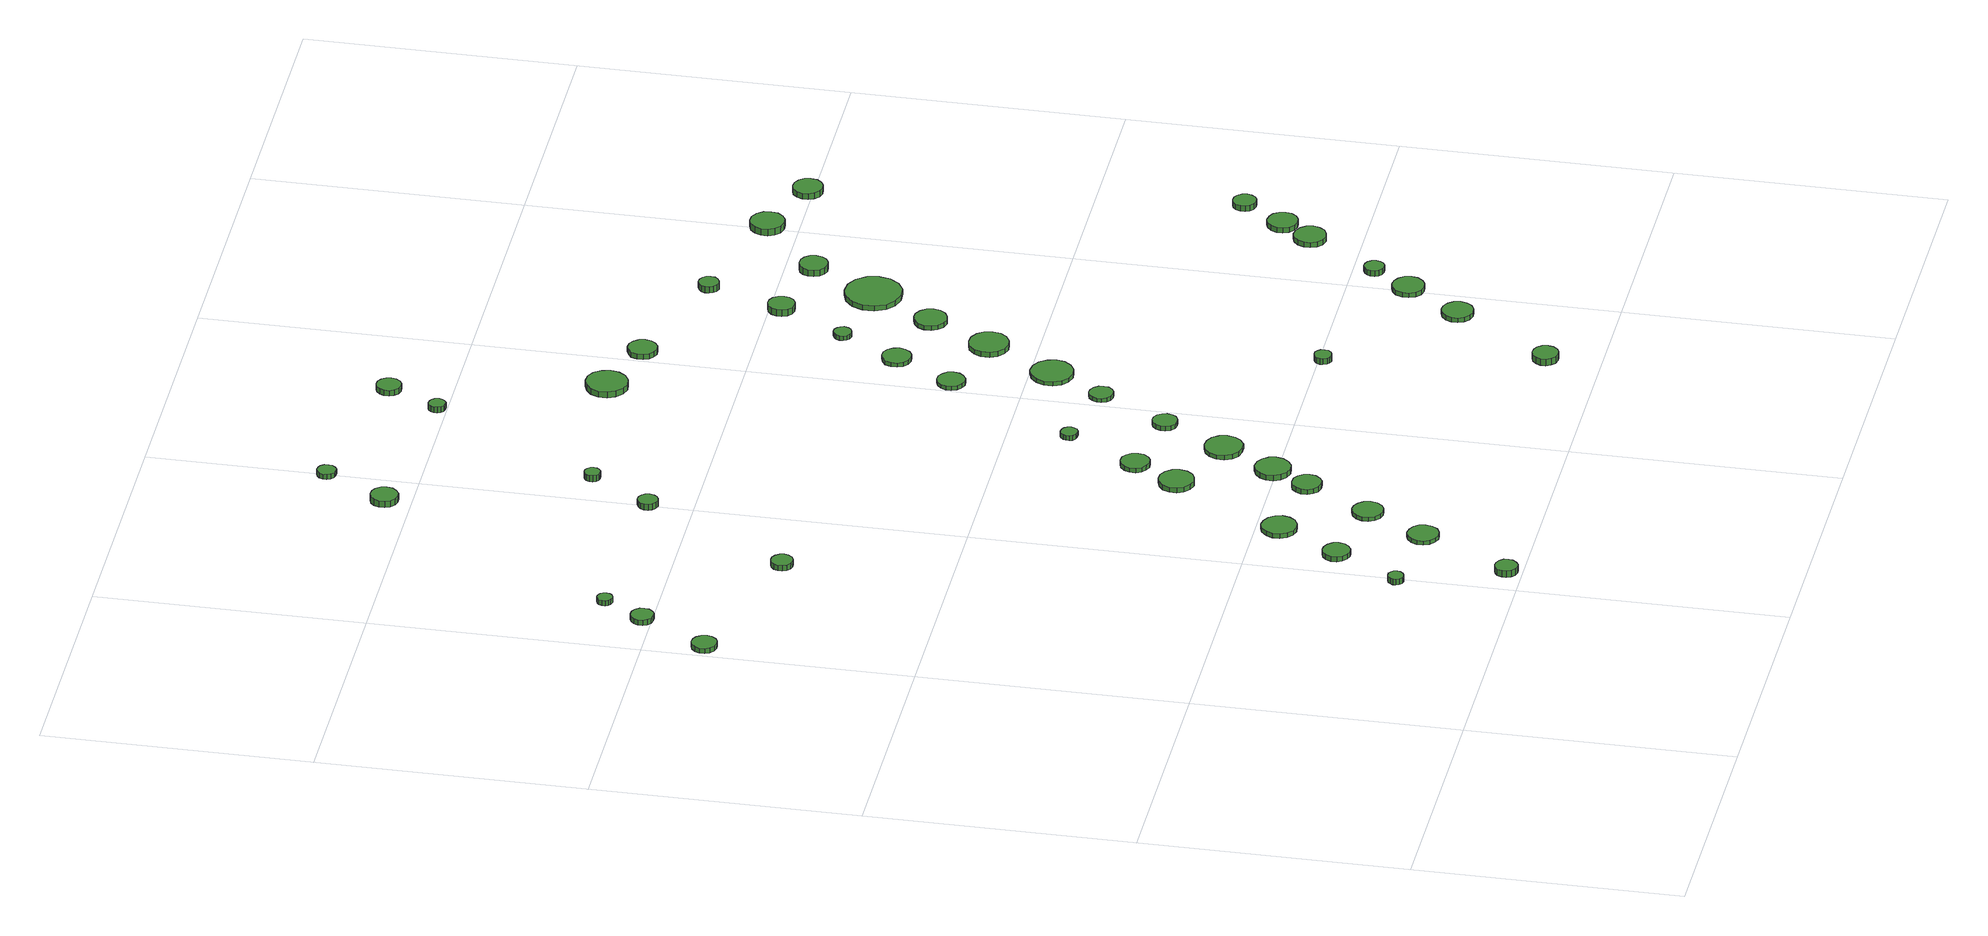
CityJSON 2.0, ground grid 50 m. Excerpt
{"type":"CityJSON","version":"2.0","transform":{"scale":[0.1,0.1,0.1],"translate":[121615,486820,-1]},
"CityObjects":{
"tree1":{"type":"SolitaryVegetationObject","attributes":{"function":"something"},"geometry":[{"type":"MultiSurface","lod":"1","boundaries":[[[0,1,2,3,4,5,6,7,8,9,10,11,12,13,14]],[[15,16,17,18,19,20,21,22,23,24,25,26,27,28,29]],[[0,29,28,1]],[[1,28,27,2]],[[2,27,26,3]],[[3,26,25,4]],[[4,25,24,5]],[[5,24,23,6]],[[6,23,22,7]],[[7,22,21,8]],[[8,21,20,9]],[[9,20,19,10]],[[10,19,18,11]],[[11,18,17,12]],[[12,17,16,13]],[[13,16,15,14]],[[14,15,29,0]]]}]},
"tree2":{"type":"SolitaryVegetationObject","attributes":{"function":"something"},"geometry":[{"type":"MultiSurface","lod":"1","boundaries":[[[30,31,32,33,34,35,36,37,38,39,40,41,42,43,44]],[[45,46,47,48,49,50,51,52,53,54,55,56,57,58,59]],[[30,59,58,31]],[[31,58,57,32]],[[32,57,56,33]],[[33,56,55,34]],[[34,55,54,35]],[[35,54,53,36]],[[36,53,52,37]],[[37,52,51,38]],[[38,51,50,39]],[[39,50,49,40]],[[40,49,48,41]],[[41,48,47,42]],[[42,47,46,43]],[[43,46,45,44]],[[44,45,59,30]]]}]},
"tree3":{"type":"SolitaryVegetationObject","attributes":{"function":"something"},"geometry":[{"type":"MultiSurface","lod":"1","boundaries":[[[60,61,62,63,64,65,66,67,68,69,70,71,72,73,74]],[[75,76,77,78,79,80,81,82,83,84,85,86,87,88,89]],[[60,89,88,61]],[[61,88,87,62]],[[62,87,86,63]],[[63,86,85,64]],[[64,85,84,65]],[[65,84,83,66]],[[66,83,82,67]],[[67,82,81,68]],[[68,81,80,69]],[[69,80,79,70]],[[70,79,78,71]],[[71,78,77,72]],[[72,77,76,73]],[[73,76,75,74]],[[74,75,89,60]]]}]},
"tree4":{"type":"SolitaryVegetationObject","attributes":{"function":"something"},"geometry":[{"type":"MultiSurface","lod":"1","boundaries":[[[90,91,92,93,94,95,96,97,98,99,100,101,102,103,104]],[[105,106,107,108,109,110,111,112,113,114,115,116,117,118,119]],[[90,119,118,91]],[[91,118,117,92]],[[92,117,116,93]],[[93,116,115,94]],[[94,115,114,95]],[[95,114,113,96]],[[96,113,112,97]],[[97,112,111,98]],[[98,111,110,99]],[[99,110,109,100]],[[100,109,108,101]],[[101,108,107,102]],[[102,107,106,103]],[[103,106,105,104]],[[104,105,119,90]]]}]},
"tree5":{"type":"SolitaryVegetationObject","attributes":{"function":"something"},"geometry":[{"type":"MultiSurface","lod":"1","boundaries":[[[120,121,122,123,124,125,126,127,128,129,130,131,132,133,134]],[[135,136,137,138,139,140,141,142,143,144,145,146,147,148,149]],[[120,149,148,121]],[[121,148,147,122]],[[122,147,146,123]],[[123,146,145,124]],[[124,145,144,125]],[[125,144,143,126]],[[126,143,142,127]],[[127,142,141,128]],[[128,141,140,129]],[[129,140,139,130]],[[130,139,138,131]],[[131,138,137,132]],[[132,137,136,133]],[[133,136,135,134]],[[134,135,149,120]]]}]},
"tree6":{"type":"SolitaryVegetationObject","attributes":{"function":"something"},"geometry":[{"type":"MultiSurface","lod":"1","boundaries":[[[150,151,152,153,154,155,156,157,158,159,160,161,162,163,164]],[[165,166,167,168,169,170,171,172,173,174,175,176,177,178,179]],[[150,179,178,151]],[[151,178,177,152]],[[152,177,176,153]],[[153,176,175,154]],[[154,175,174,155]],[[155,174,173,156]],[[156,173,172,157]],[[157,172,171,158]],[[158,171,170,159]],[[159,170,169,160]],[[160,169,168,161]],[[161,168,167,162]],[[162,167,166,163]],[[163,166,165,164]],[[164,165,179,150]]]}]},
"tree7":{"type":"SolitaryVegetationObject","attributes":{"function":"something"},"geometry":[{"type":"MultiSurface","lod":"1","boundaries":[[[180,181,182,183,184,185,186,187,188,189,190,191,192,193,194]],[[195,196,197,198,199,200,201,202,203,204,205,206,207,208,209]],[[180,209,208,181]],[[181,208,207,182]],[[182,207,206,183]],[[183,206,205,184]],[[184,205,204,185]],[[185,204,203,186]],[[186,203,202,187]],[[187,202,201,188]],[[188,201,200,189]],[[189,200,199,190]],[[190,199,198,191]],[[191,198,197,192]],[[192,197,196,193]],[[193,196,195,194]],[[194,195,209,180]]]}]},
"tree8":{"type":"SolitaryVegetationObject","attributes":{"function":"something"},"geometry":[{"type":"MultiSurface","lod":"1","boundaries":[[[210,211,212,213,214,215,216,217,218,219,220,221,222,223,224]],[[225,226,227,228,229,230,231,232,233,234,235,236,237,238,239]],[[210,239,238,211]],[[211,238,237,212]],[[212,237,236,213]],[[213,236,235,214]],[[214,235,234,215]],[[215,234,233,216]],[[216,233,232,217]],[[217,232,231,218]],[[218,231,230,219]],[[219,230,229,220]],[[220,229,228,221]],[[221,228,227,222]],[[222,227,226,223]],[[223,226,225,224]],[[224,225,239,210]]]}]},
"tree9":{"type":"SolitaryVegetationObject","attributes":{"function":"something"},"geometry":[{"type":"MultiSurface","lod":"1","boundaries":[[[240,241,242,243,244,245,246,247,248,249,250,251,252,253,254]],[[255,256,257,258,259,260,261,262,263,264,265,266,267,268,269]],[[240,269,268,241]],[[241,268,267,242]],[[242,267,266,243]],[[243,266,265,244]],[[244,265,264,245]],[[245,264,263,246]],[[246,263,262,247]],[[247,262,261,248]],[[248,261,260,249]],[[249,260,259,250]],[[250,259,258,251]],[[251,258,257,252]],[[252,257,256,253]],[[253,256,255,254]],[[254,255,269,240]]]}]},
"tree10":{"type":"SolitaryVegetationObject","attributes":{"function":"something"},"geometry":[{"type":"MultiSurface","lod":"1","boundaries":[[[270,271,272,273,274,275,276,277,278,279,280,281,282,283,284]],[[285,286,287,288,289,290,291,292,293,294,295,296,297,298,299]],[[270,299,298,271]],[[271,298,297,272]],[[272,297,296,273]],[[273,296,295,274]],[[274,295,294,275]],[[275,294,293,276]],[[276,293,292,277]],[[277,292,291,278]],[[278,291,290,279]],[[279,290,289,280]],[[280,289,288,281]],[[281,288,287,282]],[[282,287,286,283]],[[283,286,285,284]],[[284,285,299,270]]]}]},
"tree11":{"type":"SolitaryVegetationObject","attributes":{"function":"something"},"geometry":[{"type":"MultiSurface","lod":"1","boundaries":[[[300,301,302,303,304,305,306,307,308,309,310,311,312,313,314]],[[315,316,317,318,319,320,321,322,323,324,325,326,327,328,329]],[[300,329,328,301]],[[301,328,327,302]],[[302,327,326,303]],[[303,326,325,304]],[[304,325,324,305]],[[305,324,323,306]],[[306,323,322,307]],[[307,322,321,308]],[[308,321,320,309]],[[309,320,319,310]],[[310,319,318,311]],[[311,318,317,312]],[[312,317,316,313]],[[313,316,315,314]],[[314,315,329,300]]]}]},
"tree12":{"type":"SolitaryVegetationObject","attributes":{"function":"something"},"geometry":[{"type":"MultiSurface","lod":"1","boundaries":[[[330,331,332,333,334,335,336,337,338,339,340,341,342,343,344]],[[345,346,347,348,349,350,351,352,353,354,355,356,357,358,359]],[[330,359,358,331]],[[331,358,357,332]],[[332,357,356,333]],[[333,356,355,334]],[[334,355,354,335]],[[335,354,353,336]],[[336,353,352,337]],[[337,352,351,338]],[[338,351,350,339]],[[339,350,349,340]],[[340,349,348,341]],[[341,348,347,342]],[[342,347,346,343]],[[343,346,345,344]],[[344,345,359,330]]]}]},
"tree13":{"type":"SolitaryVegetationObject","attributes":{"function":"something"},"geometry":[{"type":"MultiSurface","lod":"1","boundaries":[[[360,361,362,363,364,365,366,367,368,369,370,371,372,373,374]],[[375,376,377,378,379,380,381,382,383,384,385,386,387,388,389]],[[360,389,388,361]],[[361,388,387,362]],[[362,387,386,363]],[[363,386,385,364]],[[364,385,384,365]],[[365,384,383,366]],[[366,383,382,367]],[[367,382,381,368]],[[368,381,380,369]],[[369,380,379,370]],[[370,379,378,371]],[[371,378,377,372]],[[372,377,376,373]],[[373,376,375,374]],[[374,375,389,360]]]}]},
"tree14":{"type":"SolitaryVegetationObject","attributes":{"function":"something"},"geometry":[{"type":"MultiSurface","lod":"1","boundaries":[[[390,391,392,393,394,395,396,397,398,399,400,401,402,403,404]],[[405,406,407,408,409,410,411,412,413,414,415,416,417,418,419]],[[390,419,418,391]],[[391,418,417,392]],[[392,417,416,393]],[[393,416,415,394]],[[394,415,414,395]],[[395,414,413,396]],[[396,413,412,397]],[[397,412,411,398]],[[398,411,410,399]],[[399,410,409,400]],[[400,409,408,401]],[[401,408,407,402]],[[402,407,406,403]],[[403,406,405,404]],[[404,405,419,390]]]}]},
"tree15":{"type":"SolitaryVegetationObject","attributes":{"function":"something"},"geometry":[{"type":"MultiSurface","lod":"1","boundaries":[[[420,421,422,423,424,425,426,427,428,429,430,431,432,433,434]],[[435,436,437,438,439,440,441,442,443,444,445,446,447,448,449]],[[420,449,448,421]],[[421,448,447,422]],[[422,447,446,423]],[[423,446,445,424]],[[424,445,444,425]],[[425,444,443,426]],[[426,443,442,427]],[[427,442,441,428]],[[428,441,440,429]],[[429,440,439,430]],[[430,439,438,431]],[[431,438,437,432]],[[432,437,436,433]],[[433,436,435,434]],[[434,435,449,420]]]}]},
"tree16":{"type":"SolitaryVegetationObject","attributes":{"function":"something"},"geometry":[{"type":"MultiSurface","lod":"1","boundaries":[[[450,451,452,453,454,455,456,457,458,459,460,461,462,463,464]],[[465,466,467,468,469,470,471,472,473,474,475,476,477,478,479]],[[450,479,478,451]],[[451,478,477,452]],[[452,477,476,453]],[[453,476,475,454]],[[454,475,474,455]],[[455,474,473,456]],[[456,473,472,457]],[[457,472,471,458]],[[458,471,470,459]],[[459,470,469,460]],[[460,469,468,461]],[[461,468,467,462]],[[462,467,466,463]],[[463,466,465,464]],[[464,465,479,450]]]}]},
"tree17":{"type":"SolitaryVegetationObject","attributes":{"function":"something"},"geometry":[{"type":"MultiSurface","lod":"1","boundaries":[[[480,481,482,483,484,485,486,487,488,489,490,491,492,493,494]],[[495,496,497,498,499,500,501,502,503,504,505,506,507,508,509]],[[480,509,508,481]],[[481,508,507,482]],[[482,507,506,483]],[[483,506,505,484]],[[484,505,504,485]],[[485,504,503,486]],[[486,503,502,487]],[[487,502,501,488]],[[488,501,500,489]],[[489,500,499,490]],[[490,499,498,491]],[[491,498,497,492]],[[492,497,496,493]],[[493,496,495,494]],[[494,495,509,480]]]}]},
"tree18":{"type":"SolitaryVegetationObject","attributes":{"function":"something"},"geometry":[{"type":"MultiSurface","lod":"1","boundaries":[[[510,511,512,513,514,515,516,517,518,519,520,521,522,523,524]],[[525,526,527,528,529,530,531,532,533,534,535,536,537,538,539]],[[510,539,538,511]],[[511,538,537,512]],[[512,537,536,513]],[[513,536,535,514]],[[514,535,534,515]],[[515,534,533,516]],[[516,533,532,517]],[[517,532,531,518]],[[518,531,530,519]],[[519,530,529,520]],[[520,529,528,521]],[[521,528,527,522]],[[522,527,526,523]],[[523,526,525,524]],[[524,525,539,510]]]}]},
"tree19":{"type":"SolitaryVegetationObject","attributes":{"function":"something"},"geometry":[{"type":"MultiSurface","lod":"1","boundaries":[[[540,541,542,543,544,545,546,547,548,549,550,551,552,553,554]],[[555,556,557,558,559,560,561,562,563,564,565,566,567,568,569]],[[540,569,568,541]],[[541,568,567,542]],[[542,567,566,543]],[[543,566,565,544]],[[544,565,564,545]],[[545,564,563,546]],[[546,563,562,547]],[[547,562,561,548]],[[548,561,560,549]],[[549,560,559,550]],[[550,559,558,551]],[[551,558,557,552]],[[552,557,556,553]],[[553,556,555,554]],[[554,555,569,540]]]}]},
"tree20":{"type":"SolitaryVegetationObject","attributes":{"function":"something"},"geometry":[{"type":"MultiSurface","lod":"1","boundaries":[[[570,571,572,573,574,575,576,577,578,579,580,581,582,583,584]],[[585,586,587,588,589,590,591,592,593,594,595,596,597,598,599]],[[570,599,598,571]],[[571,598,597,572]],[[572,597,596,573]],[[573,596,595,574]],[[574,595,594,575]],[[575,594,593,576]],[[576,593,592,577]],[[577,592,591,578]],[[578,591,590,579]],[[579,590,589,580]],[[580,589,588,581]],[[581,588,587,582]],[[582,587,586,583]],[[583,586,585,584]],[[584,585,599,570]]]}]},
"tree21":{"type":"SolitaryVegetationObject","attributes":{"function":"something"},"geometry":[{"type":"MultiSurface","lod":"1","boundaries":[[[600,601,602,603,604,605,606,607,608,609,610,611,612,613,614]],[[615,616,617,618,619,620,621,622,623,624,625,626,627,628,629]],[[600,629,628,601]],[[601,628,627,602]],[[602,627,626,603]],[[603,626,625,604]],[[604,625,624,605]],[[605,624,623,606]],[[606,623,622,607]],[[607,622,621,608]],[[608,621,620,609]],[[609,620,619,610]],[[610,619,618,611]],[[611,618,617,612]],[[612,617,616,613]],[[613,616,615,614]],[[614,615,629,600]]]}]},
"tree22":{"type":"SolitaryVegetationObject","attributes":{"function":"something"},"geometry":[{"type":"MultiSurface","lod":"1","boundaries":[[[630,631,632,633,634,635,636,637,638,639,640,641,642,643,644]],[[645,646,647,648,649,650,651,652,653,654,655,656,657,658,659]],[[630,659,658,631]],[[631,658,657,632]],[[632,657,656,633]],[[633,656,655,634]],[[634,655,654,635]],[[635,654,653,636]],[[636,653,652,637]],[[637,652,651,638]],[[638,651,650,639]],[[639,650,649,640]],[[640,649,648,641]],[[641,648,647,642]],[[642,647,646,643]],[[643,646,645,644]],[[644,645,659,630]]]}]},
"tree23":{"type":"SolitaryVegetationObject","attributes":{"function":"something"},"geometry":[{"type":"MultiSurface","lod":"1","boundaries":[[[660,661,662,663,664,665,666,667,668,669,670,671,672,673,674]],[[675,676,677,678,679,680,681,682,683,684,685,686,687,688,689]],[[660,689,688,661]],[[661,688,687,662]],[[662,687,686,663]],[[663,686,685,664]],[[664,685,684,665]],[[665,684,683,666]],[[666,683,682,667]],[[667,682,681,668]],[[668,681,680,669]],[[669,680,679,670]],[[670,679,678,671]],[[671,678,677,672]],[[672,677,676,673]],[[673,676,675,674]],[[674,675,689,660]]]}]},
"tree24":{"type":"SolitaryVegetationObject","attributes":{"function":"something"},"geometry":[{"type":"MultiSurface","lod":"1","boundaries":[[[690,691,692,693,694,695,696,697,698,699,700,701,702,703,704]],[[705,706,707,708,709,710,711,712,713,714,715,716,717,718,719]],[[690,719,718,691]],[[691,718,717,692]],[[692,717,716,693]],[[693,716,715,694]],[[694,715,714,695]],[[695,714,713,696]],[[696,713,712,697]],[[697,712,711,698]],[[698,711,710,699]],[[699,710,709,700]],[[700,709,708,701]],[[701,708,707,702]],[[702,707,706,703]],[[703,706,705,704]],[[704,705,719,690]]]}]},
"tree25":{"type":"SolitaryVegetationObject","attributes":{"function":"something"},"geometry":[{"type":"MultiSurface","lod":"1","boundaries":[[[720,721,722,723,724,725,726,727,728,729,730,731,732,733,734]],[[735,736,737,738,739,740,741,742,743,744,745,746,747,748,749]],[[720,749,748,721]],[[721,748,747,722]],[[722,747,746,723]],[[723,746,745,724]],[[724,745,744,725]],[[725,744,743,726]],[[726,743,742,727]],[[727,742,741,728]],[[728,741,740,729]],[[729,740,739,730]],[[730,739,738,731]],[[731,738,737,732]],[[732,737,736,733]],[[733,736,735,734]],[[734,735,749,720]]]}]},
"tree26":{"type":"SolitaryVegetationObject","attributes":{"function":"something"},"geometry":[{"type":"MultiSurface","lod":"1","boundaries":[[[750,751,752,753,754,755,756,757,758,759,760,761,762,763,764]],[[765,766,767,768,769,770,771,772,773,774,775,776,777,778,779]],[[750,779,778,751]],[[751,778,777,752]],[[752,777,776,753]],[[753,776,775,754]],[[754,775,774,755]],[[755,774,773,756]],[[756,773,772,757]],[[757,772,771,758]],[[758,771,770,759]],[[759,770,769,760]],[[760,769,768,761]],[[761,768,767,762]],[[762,767,766,763]],[[763,766,765,764]],[[764,765,779,750]]]}]},
"tree27":{"type":"SolitaryVegetationObject","attributes":{"function":"something"},"geometry":[{"type":"MultiSurface","lod":"1","boundaries":[[[780,781,782,783,784,785,786,787,788,789,790,791,792,793,794]],[[795,796,797,798,799,800,801,802,803,804,805,806,807,808,809]],[[780,809,808,781]],[[781,808,807,782]],[[782,807,806,783]],[[783,806,805,784]],[[784,805,804,785]],[[785,804,803,786]],[[786,803,802,787]],[[787,802,801,788]],[[788,801,800,789]],[[789,800,799,790]],[[790,799,798,791]],[[791,798,797,792]],[[792,797,796,793]],[[793,796,795,794]],[[794,795,809,780]]]}]},
"tree28":{"type":"SolitaryVegetationObject","attributes":{"function":"something"},"geometry":[{"type":"MultiSurface","lod":"1","boundaries":[[[810,811,812,813,814,815,816,817,818,819,820,821,822,823,824]],[[825,826,827,828,829,830,831,832,833,834,835,836,837,838,839]],[[810,839,838,811]],[[811,838,837,812]],[[812,837,836,813]],[[813,836,835,814]],[[814,835,834,815]],[[815,834,833,816]],[[816,833,832,817]],[[817,832,831,818]],[[818,831,830,819]],[[819,830,829,820]],[[820,829,828,821]],[[821,828,827,822]],[[822,827,826,823]],[[823,826,825,824]],[[824,825,839,810]]]}]},
"tree29":{"type":"SolitaryVegetationObject","attributes":{"function":"something"},"geometry":[{"type":"MultiSurface","lod":"1","boundaries":[[[840,841,842,843,844,845,846,847,848,849,850,851,852,853,854]],[[855,856,857,858,859,860,861,862,863,864,865,866,867,868,869]],[[840,869,868,841]],[[841,868,867,842]],[[842,867,866,843]],[[843,866,865,844]],[[844,865,864,845]],[[845,864,863,846]],[[846,863,862,847]],[[847,862,861,848]],[[848,861,860,849]],[[849,860,859,850]],[[850,859,858,851]],[[851,858,857,852]],[[852,857,856,853]],[[853,856,855,854]],[[854,855,869,840]]]}]},
"tree30":{"type":"SolitaryVegetationObject","attributes":{"function":"something"},"geometry":[{"type":"MultiSurface","lod":"1","boundaries":[[[870,871,872,873,874,875,876,877,878,879,880,881,882,883,884]],[[885,886,887,888,889,890,891,892,893,894,895,896,897,898,899]],[[870,899,898,871]],[[871,898,897,872]],[[872,897,896,873]],[[873,896,895,874]],[[874,895,894,875]],[[875,894,893,876]],[[876,893,892,877]],[[877,892,891,878]],[[878,891,890,879]],[[879,890,889,880]],[[880,889,888,881]],[[881,888,887,882]],[[882,887,886,883]],[[883,886,885,884]],[[884,885,899,870]]]}]},
"tree31":{"type":"SolitaryVegetationObject","attributes":{"function":"something"},"geometry":[{"type":"MultiSurface","lod":"1","boundaries":[[[900,901,902,903,904,905,906,907,908,909,910,911,912,913,914]],[[915,916,917,918,919,920,921,922,923,924,925,926,927,928,929]],[[900,929,928,901]],[[901,928,927,902]],[[902,927,926,903]],[[903,926,925,904]],[[904,925,924,905]],[[905,924,923,906]],[[906,923,922,907]],[[907,922,921,908]],[[908,921,920,909]],[[909,920,919,910]],[[910,919,918,911]],[[911,918,917,912]],[[912,917,916,913]],[[913,916,915,914]],[[914,915,929,900]]]}]},
"tree32":{"type":"SolitaryVegetationObject","attributes":{"function":"something"},"geometry":[{"type":"MultiSurface","lod":"1","boundaries":[[[930,931,932,933,934,935,936,937,938,939,940,941,942,943,944]],[[945,946,947,948,949,950,951,952,953,954,955,956,957,958,959]],[[930,959,958,931]],[[931,958,957,932]],[[932,957,956,933]],[[933,956,955,934]],[[934,955,954,935]],[[935,954,953,936]],[[936,953,952,937]],[[937,952,951,938]],[[938,951,950,939]],[[939,950,949,940]],[[940,949,948,941]],[[941,948,947,942]],[[942,947,946,943]],[[943,946,945,944]],[[944,945,959,930]]]}]},
"tree33":{"type":"SolitaryVegetationObject","attributes":{"function":"something"},"geometry":[{"type":"MultiSurface","lod":"1","boundaries":[[[960,961,962,963,964,965,966,967,968,969,970,971,972,973,974]],[[975,976,977,978,979,980,981,982,983,984,985,986,987,988,989]],[[960,989,988,961]],[[961,988,987,962]],[[962,987,986,963]],[[963,986,985,964]],[[964,985,984,965]],[[965,984,983,966]],[[966,983,982,967]],[[967,982,981,968]],[[968,981,980,969]],[[969,980,979,970]],[[970,979,978,971]],[[971,978,977,972]],[[972,977,976,973]],[[973,976,975,974]],[[974,975,989,960]]]}]},
"tree34":{"type":"SolitaryVegetationObject","attributes":{"function":"something"},"geometry":[{"type":"MultiSurface","lod":"1","boundaries":[[[990,991,992,993,994,995,996,997,998,999,1000,1001,1002,1003,1004]],[[1005,1006,1007,1008,1009,1010,1011,1012,1013,1014,1015,1016,1017,1018,1019]],[[990,1019,1018,991]],[[991,1018,1017,992]],[[992,1017,1016,993]],[[993,1016,1015,994]],[[994,1015,1014,995]],[[995,1014,1013,996]],[[996,1013,1012,997]],[[997,1012,1011,998]],[[998,1011,1010,999]],[[999,1010,1009,1000]],[[1000,1009,1008,1001]],[[1001,1008,1007,1002]],[[1002,1007,1006,1003]],[[1003,1006,1005,1004]],[[1004,1005,1019,990]]]}]},
"tree35":{"type":"SolitaryVegetationObject","attributes":{"function":"something"},"geometry":[{"type":"MultiSurface","lod":"1","boundaries":[[[1020,1021,1022,1023,1024,1025,1026,1027,1028,1029,1030,1031,1032,1033,1034]],[[1035,1036,1037,1038,1039,1040,1041,1042,1043,1044,1045,1046,1047,1048,1049]],[[1020,1049,1048,1021]],[[1021,1048,1047,1022]],[[1022,1047,1046,1023]],[[1023,1046,1045,1024]],[[1024,1045,1044,1025]],[[1025,1044,1043,1026]],[[1026,1043,1042,1027]],[[1027,1042,1041,1028]],[[1028,1041,1040,1029]],[[1029,1040,1039,1030]],[[1030,1039,1038,1031]],[[1031,1038,1037,1032]],[[1032,1037,1036,1033]],[[1033,1036,1035,1034]],[[1034,1035,1049,1020]]]}]},
"tree36":{"type":"SolitaryVegetationObject","attributes":{"function":"something"},"geometry":[{"type":"MultiSurface","lod":"1","boundaries":[[[1050,1051,1052,1053,1054,1055,1056,1057,1058,1059,1060,1061,1062,1063,1064]],[[1065,1066,1067,1068,1069,1070,1071,1072,1073,1074,1075,1076,1077,1078,1079]],[[1050,1079,1078,1051]],[[1051,1078,1077,1052]],[[1052,1077,1076,1053]],[[1053,1076,1075,1054]],[[1054,1075,1074,1055]],[[1055,1074,1073,1056]],[[1056,1073,1072,1057]],[[1057,1072,1071,1058]],[[1058,1071,1070,1059]],[[1059,1070,1069,1060]],[[1060,1069,1068,1061]],[[1061,1068,1067,1062]],[[1062,1067,1066,1063]],[[1063,1066,1065,1064]],[[1064,1065,1079,1050]]]}]},
"tree37":{"type":"SolitaryVegetationObject","attributes":{"function":"something"},"geometry":[{"type":"MultiSurface","lod":"1","boundaries":[[[1080,1081,1082,1083,1084,1085,1086,1087,1088,1089,1090,1091,1092,1093,1094]],[[1095,1096,1097,1098,1099,1100,1101,1102,1103,1104,1105,1106,1107,1108,1109]],[[1080,1109,1108,1081]],[[1081,1108,1107,1082]],[[1082,1107,1106,1083]],[[1083,1106,1105,1084]],[[1084,1105,1104,1085]],[[1085,1104,1103,1086]],[[1086,1103,1102,1087]],[[1087,1102,1101,1088]],[[1088,1101,1100,1089]],[[1089,1100,1099,1090]],[[1090,1099,1098,1091]],[[1091,1098,1097,1092]],[[1092,1097,1096,1093]],[[1093,1096,1095,1094]],[[1094,1095,1109,1080]]]}]},
"tree38":{"type":"SolitaryVegetationObject","attributes":{"function":"something"},"geometry":[{"type":"MultiSurface","lod":"1","boundaries":[[[1110,1111,1112,1113,1114,1115,1116,1117,1118,1119,1120,1121,1122,1123,1124]],[[1125,1126,1127,1128,1129,1130,1131,1132,1133,1134,1135,1136,1137,1138,1139]],[[1110,1139,1138,1111]],[[1111,1138,1137,1112]],[[1112,1137,1136,1113]],[[1113,1136,1135,1114]],[[1114,1135,1134,1115]],[[1115,1134,1133,1116]],[[1116,1133,1132,1117]],[[1117,1132,1131,1118]],[[1118,1131,1130,1119]],[[1119,1130,1129,1120]],[[1120,1129,1128,1121]],[[1121,1128,1127,1122]],[[1122,1127,1126,1123]],[[1123,1126,1125,1124]],[[1124,1125,1139,1110]]]}]},
"tree39":{"type":"SolitaryVegetationObject","attributes":{"function":"something"},"geometry":[{"type":"MultiSurface","lod":"1","boundaries":[[[1140,1141,1142,1143,1144,1145,1146,1147,1148,1149,1150,1151,1152,1153,1154]],[[1155,1156,1157,1158,1159,1160,1161,1162,1163,1164,1165,1166,1167,1168,1169]],[[1140,1169,1168,1141]],[[1141,1168,1167,1142]],[[1142,1167,1166,1143]],[[1143,1166,1165,1144]],[[1144,1165,1164,1145]],[[1145,1164,1163,1146]],[[1146,1163,1162,1147]],[[1147,1162,1161,1148]],[[1148,1161,1160,1149]],[[1149,1160,1159,1150]],[[1150,1159,1158,1151]],[[1151,1158,1157,1152]],[[1152,1157,1156,1153]],[[1153,1156,1155,1154]],[[1154,1155,1169,1140]]]}]},
"tree40":{"type":"SolitaryVegetationObject","attributes":{"function":"something"},"geometry":[{"type":"MultiSurface","lod":"1","boundaries":[[[1170,1171,1172,1173,1174,1175,1176,1177,1178,1179,1180,1181,1182,1183,1184]],[[1185,1186,1187,1188,1189,1190,1191,1192,1193,1194,1195,1196,1197,1198,1199]],[[1170,1199,1198,1171]],[[1171,1198,1197,1172]],[[1172,1197,1196,1173]],[[1173,1196,1195,1174]],[[1174,1195,1194,1175]],[[1175,1194,1193,1176]],[[1176,1193,1192,1177]],[[1177,1192,1191,1178]],[[1178,1191,1190,1179]],[[1179,1190,1189,1180]],[[1180,1189,1188,1181]],[[1181,1188,1187,1182]],[[1182,1187,1186,1183]],[[1183,1186,1185,1184]],[[1184,1185,1199,1170]]]}]},
"tree41":{"type":"SolitaryVegetationObject","attributes":{"function":"something"},"geometry":[{"type":"MultiSurface","lod":"1","boundaries":[[[1200,1201,1202,1203,1204,1205,1206,1207,1208,1209,1210,1211,1212,1213,1214]],[[1215,1216,1217,1218,1219,1220,1221,1222,1223,1224,1225,1226,1227,1228,1229]],[[1200,1229,1228,1201]],[[1201,1228,1227,1202]],[[1202,1227,1226,1203]],[[1203,1226,1225,1204]],[[1204,1225,1224,1205]],[[1205,1224,1223,1206]],[[1206,1223,1222,1207]],[[1207,1222,1221,1208]],[[1208,1221,1220,1209]],[[1209,1220,1219,1210]],[[1210,1219,1218,1211]],[[1211,1218,1217,1212]],[[1212,1217,1216,1213]],[[1213,1216,1215,1214]],[[1214,1215,1229,1200]]]}]},
"tree42":{"type":"SolitaryVegetationObject","attributes":{"function":"something"},"geometry":[{"type":"MultiSurface","lod":"1","boundaries":[[[1230,1231,1232,1233,1234,1235,1236,1237,1238,1239,1240,1241,1242,1243,1244]],[[1245,1246,1247,1248,1249,1250,1251,1252,1253,1254,1255,1256,1257,1258,1259]],[[1230,1259,1258,1231]],[[1231,1258,1257,1232]],[[1232,1257,1256,1233]],[[1233,1256,1255,1234]],[[1234,1255,1254,1235]],[[1235,1254,1253,1236]],[[1236,1253,1252,1237]],[[1237,1252,1251,1238]],[[1238,1251,1250,1239]],[[1239,1250,1249,1240]],[[1240,1249,1248,1241]],[[1241,1248,1247,1242]],[[1242,1247,1246,1243]],[[1243,1246,1245,1244]],[[1244,1245,1259,1230]]]}]},
"tree43":{"type":"SolitaryVegetationObject","attributes":{"function":"something"},"geometry":[{"type":"MultiSurface","lod":"1","boundaries":[[[1260,1261,1262,1263,1264,1265,1266,1267,1268,1269,1270,1271,1272,1273,1274]],[[1275,1276,1277,1278,1279,1280,1281,1282,1283,1284,1285,1286,1287,1288,1289]],[[1260,1289,1288,1261]],[[1261,1288,1287,1262]],[[1262,1287,1286,1263]],[[1263,1286,1285,1264]],[[1264,1285,1284,1265]],[[1265,1284,1283,1266]],[[1266,1283,1282,1267]],[[1267,1282,1281,1268]],[[1268,1281,1280,1269]],[[1269,1280,1279,1270]],[[1270,1279,1278,1271]],[[1271,1278,1277,1272]],[[1272,1277,1276,1273]],[[1273,1276,1275,1274]],[[1274,1275,1289,1260]]]}]},
"tree44":{"type":"SolitaryVegetationObject","attributes":{"function":"something"},"geometry":[{"type":"MultiSurface","lod":"1","boundaries":[[[1290,1291,1292,1293,1294,1295,1296,1297,1298,1299,1300,1301,1302,1303,1304]],[[1305,1306,1307,1308,1309,1310,1311,1312,1313,1314,1315,1316,1317,1318,1319]],[[1290,1319,1318,1291]],[[1291,1318,1317,1292]],[[1292,1317,1316,1293]],[[1293,1316,1315,1294]],[[1294,1315,1314,1295]],[[1295,1314,1313,1296]],[[1296,1313,1312,1297]],[[1297,1312,1311,1298]],[[1298,1311,1310,1299]],[[1299,1310,1309,1300]],[[1300,1309,1308,1301]],[[1301,1308,1307,1302]],[[1302,1307,1306,1303]],[[1303,1306,1305,1304]],[[1304,1305,1319,1290]]]}]},
"tree45":{"type":"SolitaryVegetationObject","attributes":{"function":"something"},"geometry":[{"type":"MultiSurface","lod":"1","boundaries":[[[1320,1321,1322,1323,1324,1325,1326,1327,1328,1329,1330,1331,1332,1333,1334]],[[1335,1336,1337,1338,1339,1340,1341,1342,1343,1344,1345,1346,1347,1348,1349]],[[1320,1349,1348,1321]],[[1321,1348,1347,1322]],[[1322,1347,1346,1323]],[[1323,1346,1345,1324]],[[1324,1345,1344,1325]],[[1325,1344,1343,1326]],[[1326,1343,1342,1327]],[[1327,1342,1341,1328]],[[1328,1341,1340,1329]],[[1329,1340,1339,1330]],[[1330,1339,1338,1331]],[[1331,1338,1337,1332]],[[1332,1337,1336,1333]],[[1333,1336,1335,1334]],[[1334,1335,1349,1320]]]}]},
"tree46":{"type":"SolitaryVegetationObject","attributes":{"function":"something"},"geometry":[{"type":"MultiSurface","lod":"1","boundaries":[[[1350,1351,1352,1353,1354,1355,1356,1357,1358,1359,1360,1361,1362,1363,1364]],[[1365,1366,1367,1368,1369,1370,1371,1372,1373,1374,1375,1376,1377,1378,1379]],[[1350,1379,1378,1351]],[[1351,1378,1377,1352]],[[1352,1377,1376,1353]],[[1353,1376,1375,1354]],[[1354,1375,1374,1355]],[[1355,1374,1373,1356]],[[1356,1373,1372,1357]],[[1357,1372,1371,1358]],[[1358,1371,1370,1359]],[[1359,1370,1369,1360]],[[1360,1369,1368,1361]],[[1361,1368,1367,1362]],[[1362,1367,1366,1363]],[[1363,1366,1365,1364]],[[1364,1365,1379,1350]]]}]}
},
"vertices":[
[56,1390,16],[54,1400,16],[48,1408,16],[40,1413,16],[30,1414,16],[21,1411,16],[13,1404,16],[9,1395,16],[9,1385,16],[13,1377,16],[21,1370,16],[30,1367,16],[40,1368,16],[48,1373,16],[54,1381,16],[54,1381,6],[48,1373,6],[40,1368,6],[30,1367,6],[21,1370,6],[13,1377,6],[9,1385,6],[9,1395,6],[13,1404,6],[21,1411,6],[30,1414,6],[40,1413,6],[48,1408,6],[54,1400,6],[56,1390,6],
[507,218,19],[506,224,19],[502,229,19],[497,232,19],[491,232,19],[485,230,19],[481,226,19],[478,221,19],[478,215,19],[481,209,19],[485,205,19],[491,203,19],[497,204,19],[502,207,19],[506,212,19],[506,212,7],[502,207,7],[497,204,7],[491,203,7],[485,205,7],[481,209,7],[478,215,7],[478,221,7],[481,226,7],[485,230,7],[491,232,7],[497,232,7],[502,229,7],[506,224,7],[507,218,7],
[127,1518,17],[126,1526,17],[120,1534,17],[113,1538,17],[104,1539,17],[95,1536,17],[89,1530,17],[85,1522,17],[85,1513,17],[89,1505,17],[95,1499,17],[104,1497,17],[113,1497,17],[120,1502,17],[126,1509,17],[126,1509,6],[120,1502,6],[113,1497,6],[104,1497,6],[95,1499,6],[89,1505,6],[85,1513,6],[85,1522,6],[89,1530,6],[95,1536,6],[104,1539,6],[113,1538,6],[120,1534,6],[126,1526,6],[127,1518,6],
[575,28,25],[574,37,25],[568,44,25],[561,48,25],[552,49,25],[544,46,25],[537,41,25],[534,33,25],[534,24,25],[537,16,25],[544,10,25],[552,7,25],[561,8,25],[568,13,25],[574,20,25],[574,20,12],[568,13,12],[561,8,12],[552,7,12],[544,10,12],[537,16,12],[534,24,12],[534,33,12],[537,41,12],[544,46,12],[552,49,12],[561,48,12],[568,44,12],[574,37,12],[575,28,12],
[169,1595,16],[168,1601,16],[165,1606,16],[159,1609,16],[154,1610,16],[148,1608,16],[143,1604,16],[141,1598,16],[141,1592,16],[143,1587,16],[148,1583,16],[154,1581,16],[159,1582,16],[165,1585,16],[168,1589,16],[168,1589,6],[165,1585,6],[159,1582,6],[154,1581,6],[148,1583,6],[143,1587,6],[141,1592,6],[141,1598,6],[143,1604,6],[148,1608,6],[154,1610,6],[159,1609,6],[165,1606,6],[168,1601,6],[169,1595,6],
[589,340,17],[587,350,17],[580,359,17],[571,364,17],[561,365,17],[551,362,17],[543,355,17],[538,345,17],[538,334,17],[543,325,17],[551,318,17],[561,314,17],[571,315,17],[580,321,17],[587,329,17],[587,329,7],[580,321,7],[571,315,7],[561,314,7],[551,318,7],[543,325,7],[538,334,7],[538,345,7],[543,355,7],[551,362,7],[561,365,7],[571,364,7],[580,359,7],[587,350,7],[589,340,7],
[681,199,16],[679,211,16],[672,220,16],[661,226,16],[649,228,16],[638,224,16],[629,216,16],[624,205,16],[624,193,16],[629,182,16],[638,174,16],[649,170,16],[661,171,16],[672,177,16],[679,187,16],[679,187,8],[672,177,8],[661,171,8],[649,170,8],[638,174,8],[629,182,8],[624,193,8],[624,205,8],[629,216,8],[638,224,8],[649,228,8],[661,226,8],[672,220,8],[679,211,8],[681,199,8],
[362,1308,17],[360,1316,17],[355,1323,17],[347,1328,17],[339,1328,17],[331,1326,17],[324,1320,17],[321,1312,17],[321,1304,17],[324,1296,17],[331,1290,17],[339,1288,17],[347,1289,17],[355,1293,17],[360,1300,17],[360,1300,6],[355,1293,6],[347,1289,6],[339,1288,6],[331,1290,6],[324,1296,6],[321,1304,6],[321,1312,6],[324,1320,6],[331,1326,6],[339,1328,6],[347,1328,6],[355,1323,6],[360,1316,6],[362,1308,6],
[665,457,16],[662,470,16],[654,481,16],[642,488,16],[629,490,16],[616,486,16],[606,476,16],[600,464,16],[600,450,16],[606,438,16],[616,429,16],[629,425,16],[642,426,16],[654,433,16],[662,444,16],[662,444,7],[654,433,7],[642,426,7],[629,425,7],[616,429,7],[606,438,7],[600,450,7],[600,464,7],[606,476,7],[616,486,7],[629,490,7],[642,488,7],[654,481,7],[662,470,7],[665,457,7],
[746,312,15],[743,324,15],[736,333,15],[726,339,15],[714,341,15],[703,337,15],[694,329,15],[689,318,15],[689,306,15],[694,295,15],[703,287,15],[714,283,15],[726,285,15],[736,290,15],[743,300,15],[743,300,7],[736,290,7],[726,285,7],[714,283,7],[703,287,7],[694,295,7],[689,306,7],[689,318,7],[694,329,7],[703,337,7],[714,341,7],[726,339,7],[736,333,7],[743,324,7],[746,312,7],
[817,437,16],[815,448,16],[808,457,16],[799,463,16],[787,464,16],[776,461,16],[768,453,16],[763,443,16],[763,431,16],[768,421,16],[776,414,16],[787,410,16],[799,411,16],[808,417,16],[815,426,16],[815,426,6],[808,417,6],[799,411,6],[787,410,6],[776,414,6],[768,421,6],[763,431,6],[763,443,6],[768,453,6],[776,461,6],[787,464,6],[799,463,6],[808,457,6],[815,448,6],[817,437,6],
[790,669,16],[787,682,16],[779,693,16],[767,700,16],[754,701,16],[741,697,16],[730,688,16],[725,676,16],[725,662,16],[730,650,16],[741,640,16],[754,636,16],[767,638,16],[779,644,16],[787,655,16],[787,655,6],[779,644,6],[767,638,6],[754,636,6],[741,640,6],[730,650,6],[725,662,6],[725,676,6],[730,688,6],[741,697,6],[754,701,6],[767,700,6],[779,693,6],[787,682,6],[790,669,6],
[523,1584,18],[521,1592,18],[517,1598,18],[510,1602,18],[502,1603,18],[495,1600,18],[489,1595,18],[486,1588,18],[486,1580,18],[489,1573,18],[495,1568,18],[502,1565,18],[510,1566,18],[517,1570,18],[521,1576,18],[521,1576,6],[517,1570,6],[510,1566,6],[502,1565,6],[495,1568,6],[489,1573,6],[486,1580,6],[486,1588,6],[489,1595,6],[495,1600,6],[502,1603,6],[510,1602,6],[517,1598,6],[521,1592,6],[523,1584,6],
[864,507,17],[861,520,17],[853,531,17],[842,538,17],[828,540,17],[815,535,17],[805,526,17],[799,514,17],[799,500,17],[805,488,17],[815,479,17],[828,474,17],[842,476,17],[853,483,17],[861,494,17],[861,494,6],[853,483,6],[842,476,6],[828,474,6],[815,479,6],[805,488,6],[799,500,6],[799,514,6],[805,526,6],[815,535,6],[828,540,6],[842,538,6],[853,531,6],[861,520,6],[864,507,6],
[832,753,16],[830,764,16],[823,773,16],[814,779,16],[802,780,16],[792,777,16],[783,769,16],[779,759,16],[779,747,16],[783,737,16],[792,730,16],[802,726,16],[814,727,16],[823,733,16],[830,742,16],[830,742,7],[823,733,7],[814,727,7],[802,726,7],[792,730,7],[783,737,7],[779,747,7],[779,759,7],[783,769,7],[792,777,7],[802,780,7],[814,779,7],[823,773,7],[830,764,7],[832,753,7],
[457,2051,19],[455,2061,19],[448,2070,19],[439,2075,19],[428,2076,19],[418,2073,19],[410,2066,19],[406,2056,19],[406,2045,19],[410,2036,19],[418,2028,19],[428,2025,19],[439,2026,19],[448,2032,19],[455,2040,19],[455,2040,6],[448,2032,6],[439,2026,6],[428,2025,6],[418,2028,6],[410,2036,6],[406,2045,6],[406,2056,6],[410,2066,6],[418,2073,6],[428,2076,6],[439,2075,6],[448,2070,6],[455,2061,6],[457,2051,6],
[925,608,15],[922,622,15],[914,634,15],[901,641,15],[886,643,15],[872,638,15],[861,629,15],[855,615,15],[855,600,15],[861,587,15],[872,577,15],[886,573,15],[901,574,15],[914,582,15],[922,593,15],[922,593,6],[914,582,6],[901,574,6],[886,573,6],[872,577,6],[861,587,6],[855,600,6],[855,615,6],[861,629,6],[872,638,6],[886,643,6],[901,641,6],[914,634,6],[922,622,6],[925,608,6],
[586,1698,24],[585,1704,24],[581,1709,24],[576,1712,24],[570,1713,24],[564,1711,24],[559,1707,24],[557,1701,24],[557,1695,24],[559,1689,24],[564,1685,24],[570,1683,24],[576,1684,24],[581,1687,24],[585,1692,24],[585,1692,11],[581,1687,11],[576,1684,11],[570,1683,11],[564,1685,11],[559,1689,11],[557,1695,11],[557,1701,11],[559,1707,11],[564,1711,11],[570,1713,11],[576,1712,11],[581,1709,11],[585,1704,11],[586,1698,11],
[899,888,17],[897,895,17],[894,900,17],[888,903,17],[881,904,17],[875,902,17],[870,897,17],[868,892,17],[868,885,17],[870,879,17],[875,875,17],[881,873,17],[888,873,17],[894,877,17],[897,882,17],[897,882,7],[894,877,7],[888,873,7],[881,873,7],[875,875,7],[870,879,7],[868,885,7],[868,892,7],[870,897,7],[875,902,7],[881,904,7],[888,903,7],[894,900,7],[897,895,7],[899,888,7],
[519,2169,16],[518,2177,16],[513,2183,16],[507,2186,16],[500,2187,16],[493,2185,16],[487,2180,16],[484,2173,16],[484,2166,16],[487,2159,16],[493,2154,16],[500,2152,16],[507,2152,16],[513,2156,16],[518,2162,16],[518,2162,6],[513,2156,6],[507,2152,6],[500,2152,6],[493,2154,6],[487,2159,6],[484,2166,6],[484,2173,6],[487,2180,6],[493,2185,6],[500,2187,6],[507,2186,6],[513,2183,6],[518,2177,6],[519,2169,6],
[979,728,16],[977,737,16],[972,745,16],[963,750,16],[954,751,16],[945,748,16],[937,741,16],[934,732,16],[934,723,16],[937,714,16],[945,707,16],[954,705,16],[963,706,16],[972,710,16],[977,718,16],[977,718,7],[972,710,7],[963,706,7],[954,705,7],[945,707,7],[937,714,7],[934,723,7],[934,732,7],[937,741,7],[945,748,7],[954,751,7],[963,750,7],[972,745,7],[977,737,7],[979,728,7],
[1054,858,15],[1053,867,15],[1047,875,15],[1039,880,15],[1030,881,15],[1021,878,15],[1014,872,15],[1010,863,15],[1010,854,15],[1014,845,15],[1021,839,15],[1030,836,15],[1039,837,15],[1047,842,15],[1053,849,15],[1053,849,7],[1047,842,7],[1039,837,7],[1030,836,7],[1021,839,7],[1014,845,7],[1010,854,7],[1010,863,7],[1014,872,7],[1021,878,7],[1030,881,7],[1039,880,7],[1047,875,7],[1053,867,7],[1054,858,7],
[1335,102,21],[1333,112,21],[1327,120,21],[1318,125,21],[1308,126,21],[1298,123,21],[1291,116,21],[1286,107,21],[1286,97,21],[1291,88,21],[1298,81,21],[1308,78,21],[1318,79,21],[1327,84,21],[1333,92,21],[1333,92,8],[1327,84,8],[1318,79,8],[1308,78,8],[1298,81,8],[1291,88,8],[1286,97,8],[1286,107,8],[1291,116,8],[1298,123,8],[1308,126,8],[1318,125,8],[1327,120,8],[1333,112,8],[1335,102,8],
[1051,1131,16],[1049,1142,16],[1042,1150,16],[1033,1156,16],[1022,1157,16],[1012,1153,16],[1004,1146,16],[1000,1136,16],[1000,1126,16],[1004,1116,16],[1012,1109,16],[1022,1105,16],[1033,1106,16],[1042,1112,16],[1049,1120,16],[1049,1120,8],[1042,1112,8],[1033,1106,8],[1022,1105,8],[1012,1109,8],[1004,1116,8],[1000,1126,8],[1000,1136,8],[1004,1146,8],[1012,1153,8],[1022,1157,8],[1033,1156,8],[1042,1150,8],[1049,1142,8],[1051,1131,8],
[776,2017,22],[774,2024,22],[770,2029,22],[765,2032,22],[758,2033,22],[752,2031,22],[747,2027,22],[745,2021,22],[745,2014,22],[747,2008,22],[752,2004,22],[758,2002,22],[765,2002,22],[770,2006,22],[774,2011,22],[774,2011,10],[770,2006,10],[765,2002,10],[758,2002,10],[752,2004,10],[747,2008,10],[745,2014,10],[745,2021,10],[747,2027,10],[752,2031,10],[758,2033,10],[765,2032,10],[770,2029,10],[774,2024,10],[776,2017,10],
[1245,492,21],[1244,499,21],[1240,504,21],[1234,508,21],[1227,508,21],[1221,506,21],[1216,502,21],[1213,495,21],[1213,489,21],[1216,482,21],[1221,478,21],[1227,476,21],[1234,477,21],[1240,480,21],[1244,485,21],[1244,485,9],[1240,480,9],[1234,477,9],[1227,476,9],[1221,478,9],[1216,482,9],[1213,489,9],[1213,495,9],[1216,502,9],[1221,506,9],[1227,508,9],[1234,508,9],[1240,504,9],[1244,499,9],[1245,492,9],
[1130,959,15],[1126,975,15],[1116,989,15],[1102,997,15],[1086,999,15],[1070,994,15],[1058,982,15],[1051,967,15],[1051,951,15],[1058,936,15],[1070,925,15],[1086,920,15],[1102,922,15],[1116,930,15],[1126,943,15],[1126,943,7],[1116,930,7],[1102,922,7],[1086,920,7],[1070,925,7],[1058,936,7],[1051,951,7],[1051,967,7],[1058,982,7],[1070,994,7],[1086,999,7],[1102,997,7],[1116,989,7],[1126,975,7],[1130,959,7],
[938,1735,18],[934,1751,18],[925,1764,18],[911,1772,18],[895,1773,18],[880,1768,18],[868,1758,18],[861,1743,18],[861,1727,18],[868,1712,18],[880,1701,18],[895,1696,18],[911,1698,18],[925,1706,18],[934,1719,18],[934,1719,6],[925,1706,6],[911,1698,6],[895,1696,6],[880,1701,6],[868,1712,6],[861,1727,6],[861,1743,6],[868,1758,6],[880,1768,6],[895,1773,6],[911,1772,6],[925,1764,6],[934,1751,6],[938,1735,6],
[839,2116,17],[837,2125,17],[832,2133,17],[824,2138,17],[814,2139,17],[805,2136,17],[798,2129,17],[794,2121,17],[794,2111,17],[798,2103,17],[805,2096,17],[814,2093,17],[824,2094,17],[832,2099,17],[837,2107,17],[837,2107,6],[832,2099,6],[824,2094,6],[814,2093,6],[805,2096,6],[798,2103,6],[794,2111,6],[794,2121,6],[798,2129,6],[805,2136,6],[814,2139,6],[824,2138,6],[832,2133,6],[837,2125,6],[839,2116,6],
[1118,1243,15],[1115,1254,15],[1109,1263,15],[1099,1269,15],[1088,1270,15],[1077,1266,15],[1068,1259,15],[1064,1249,15],[1064,1237,15],[1068,1227,15],[1077,1219,15],[1088,1216,15],[1099,1217,15],[1109,1223,15],[1115,1232,15],[1115,1232,7],[1109,1223,7],[1099,1217,7],[1088,1216,7],[1077,1219,7],[1068,1227,7],[1064,1237,7],[1064,1249,7],[1068,1259,7],[1077,1266,7],[1088,1270,7],[1099,1269,7],[1109,1263,7],[1115,1254,7],[1118,1243,7],
[1202,1089,17],[1199,1104,17],[1190,1116,17],[1176,1124,17],[1161,1125,17],[1147,1121,17],[1135,1110,17],[1129,1097,17],[1129,1081,17],[1135,1067,17],[1147,1057,17],[1161,1052,17],[1176,1054,17],[1190,1062,17],[1199,1074,17],[1199,1074,7],[1190,1062,7],[1176,1054,7],[1161,1052,7],[1147,1057,7],[1135,1067,7],[1129,1081,7],[1129,1097,7],[1135,1110,7],[1147,1121,7],[1161,1125,7],[1176,1124,7],[1190,1116,7],[1199,1104,7],[1202,1089,7],
[1468,287,15],[1465,299,15],[1458,309,15],[1447,315,15],[1435,316,15],[1423,312,15],[1414,304,15],[1409,293,15],[1409,281,15],[1414,270,15],[1423,262,15],[1435,258,15],[1447,259,15],[1458,265,15],[1465,275,15],[1465,275,6],[1458,265,6],[1447,259,6],[1435,258,6],[1423,262,6],[1414,270,6],[1409,281,6],[1409,293,6],[1414,304,6],[1423,312,6],[1435,316,6],[1447,315,6],[1458,309,6],[1465,299,6],[1468,287,6],
[1059,1695,16],[1057,1706,16],[1050,1715,16],[1041,1721,16],[1029,1722,16],[1019,1718,16],[1010,1711,16],[1006,1701,16],[1006,1689,16],[1010,1679,16],[1019,1672,16],[1029,1668,16],[1041,1669,16],[1050,1675,16],[1057,1684,16],[1057,1684,6],[1050,1675,6],[1041,1669,6],[1029,1668,6],[1019,1672,6],[1010,1679,6],[1006,1689,6],[1006,1701,6],[1010,1711,6],[1019,1718,6],[1029,1722,6],[1041,1721,6],[1050,1715,6],[1057,1706,6],[1059,1695,6],
[1173,1354,15],[1171,1361,15],[1167,1366,15],[1161,1370,15],[1154,1371,15],[1147,1368,15],[1142,1364,15],[1139,1357,15],[1139,1350,15],[1142,1344,15],[1147,1339,15],[1154,1337,15],[1161,1338,15],[1167,1341,15],[1171,1347,15],[1171,1347,6],[1167,1341,6],[1161,1338,6],[1154,1337,6],[1147,1339,6],[1142,1344,6],[1139,1350,6],[1139,1357,6],[1142,1364,6],[1147,1368,6],[1154,1371,6],[1161,1370,6],[1167,1366,6],[1171,1361,6],[1173,1354,6],
[1264,1209,15],[1262,1221,15],[1254,1231,15],[1243,1238,15],[1231,1239,15],[1219,1235,15],[1209,1226,15],[1204,1215,15],[1204,1202,15],[1209,1191,15],[1219,1182,15],[1231,1178,15],[1243,1180,15],[1254,1186,15],[1262,1196,15],[1262,1196,6],[1254,1186,6],[1243,1180,6],[1231,1178,6],[1219,1182,6],[1209,1191,6],[1204,1202,6],[1204,1215,6],[1209,1226,6],[1219,1235,6],[1231,1239,6],[1243,1238,6],[1254,1231,6],[1262,1221,6],[1264,1209,6],
[1538,390,15],[1536,402,15],[1528,412,15],[1518,418,15],[1505,420,15],[1493,416,15],[1484,408,15],[1479,396,15],[1479,384,15],[1484,372,15],[1493,364,15],[1505,360,15],[1518,362,15],[1528,368,15],[1536,378,15],[1536,378,6],[1528,368,6],[1518,362,6],[1505,360,6],[1493,364,6],[1484,372,6],[1479,384,6],[1479,396,6],[1484,408,6],[1493,416,6],[1505,420,6],[1518,418,6],[1528,412,6],[1536,402,6],[1538,390,6],
[1251,1479,19],[1249,1489,19],[1243,1498,19],[1234,1503,19],[1224,1504,19],[1214,1501,19],[1206,1494,19],[1202,1484,19],[1202,1474,19],[1206,1464,19],[1214,1457,19],[1224,1454,19],[1234,1455,19],[1243,1461,19],[1249,1469,19],[1249,1469,6],[1243,1461,6],[1234,1455,6],[1224,1454,6],[1214,1457,6],[1206,1464,6],[1202,1474,6],[1202,1484,6],[1206,1494,6],[1214,1501,6],[1224,1504,6],[1234,1503,6],[1243,1498,6],[1249,1489,6],[1251,1479,6],
[1578,462,17],[1576,470,17],[1572,476,17],[1565,480,17],[1557,481,17],[1550,478,17],[1544,473,17],[1541,466,17],[1541,458,17],[1544,451,17],[1550,446,17],[1557,443,17],[1565,444,17],[1572,448,17],[1576,454,17],[1576,454,6],[1572,448,6],[1565,444,6],[1557,443,6],[1550,446,6],[1544,451,6],[1541,458,6],[1541,466,6],[1544,473,6],[1550,478,6],[1557,481,6],[1565,480,6],[1572,476,6],[1576,470,6],[1578,462,6],
[1356,1326,16],[1352,1347,16],[1339,1365,16],[1320,1376,16],[1298,1378,16],[1277,1372,16],[1261,1357,16],[1252,1337,16],[1252,1315,16],[1261,1295,16],[1277,1281,16],[1298,1274,16],[1320,1276,16],[1339,1287,16],[1352,1305,16],[1352,1305,6],[1339,1287,6],[1320,1276,6],[1298,1274,6],[1277,1281,6],[1261,1295,6],[1252,1315,6],[1252,1337,6],[1261,1357,6],[1277,1372,6],[1298,1378,6],[1320,1376,6],[1339,1365,6],[1352,1347,6],[1356,1326,6],
[1290,1620,22],[1289,1628,22],[1284,1634,22],[1277,1638,22],[1269,1639,22],[1262,1636,22],[1256,1631,22],[1253,1624,22],[1253,1616,22],[1256,1609,22],[1262,1604,22],[1269,1601,22],[1277,1602,22],[1284,1606,22],[1289,1612,22],[1289,1612,9],[1284,1606,9],[1277,1602,9],[1269,1601,9],[1262,1604,9],[1256,1609,9],[1253,1616,9],[1253,1624,9],[1256,1631,9],[1262,1636,9],[1269,1639,9],[1277,1638,9],[1284,1634,9],[1289,1628,9],[1290,1620,9],
[1401,1449,20],[1399,1460,20],[1392,1469,20],[1383,1474,20],[1372,1475,20],[1361,1472,20],[1353,1465,20],[1349,1455,20],[1349,1444,20],[1353,1434,20],[1361,1426,20],[1372,1423,20],[1383,1424,20],[1392,1429,20],[1399,1438,20],[1399,1438,7],[1392,1429,7],[1383,1424,7],[1372,1423,7],[1361,1426,7],[1353,1434,7],[1349,1444,7],[1349,1455,7],[1353,1465,7],[1361,1472,7],[1372,1475,7],[1383,1474,7],[1392,1469,7],[1399,1460,7],[1401,1449,7],
[1678,596,16],[1675,608,16],[1668,618,16],[1657,624,16],[1645,626,16],[1633,622,16],[1624,614,16],[1619,602,16],[1619,590,16],[1624,578,16],[1633,570,16],[1645,566,16],[1657,568,16],[1668,574,16],[1675,584,16],[1675,584,6],[1668,574,6],[1657,568,6],[1645,566,6],[1633,570,6],[1624,578,6],[1619,590,6],[1619,602,6],[1624,614,6],[1633,622,6],[1645,626,6],[1657,624,6],[1668,618,6],[1675,608,6],[1678,596,6],
[1716,654,16],[1714,665,16],[1707,675,16],[1697,680,16],[1685,682,16],[1674,678,16],[1665,670,16],[1660,659,16],[1660,648,16],[1665,637,16],[1674,629,16],[1685,626,16],[1697,627,16],[1707,633,16],[1714,642,16],[1714,642,6],[1707,633,6],[1697,627,6],[1685,626,6],[1674,629,6],[1665,637,6],[1660,648,6],[1660,659,6],[1665,670,6],[1674,678,6],[1685,682,6],[1697,680,6],[1707,675,6],[1714,665,6],[1716,654,6],
[1765,733,17],[1763,742,17],[1757,750,17],[1750,754,17],[1741,755,17],[1732,752,17],[1725,746,17],[1722,738,17],[1722,729,17],[1725,721,17],[1732,715,17],[1741,712,17],[1750,713,17],[1757,717,17],[1763,725,17],[1763,725,6],[1757,717,6],[1750,713,6],[1741,712,6],[1732,715,6],[1725,721,6],[1722,729,6],[1722,738,6],[1725,746,6],[1732,752,6],[1741,755,6],[1750,754,6],[1757,750,6],[1763,742,6],[1765,733,6],
[1539,1558,19],[1537,1571,19],[1529,1582,19],[1517,1589,19],[1504,1590,19],[1491,1586,19],[1482,1577,19],[1476,1565,19],[1476,1552,19],[1482,1540,19],[1491,1531,19],[1504,1527,19],[1517,1528,19],[1529,1535,19],[1537,1545,19],[1537,1545,6],[1529,1535,6],[1517,1528,6],[1504,1527,6],[1491,1531,6],[1482,1540,6],[1476,1552,6],[1476,1565,6],[1482,1577,6],[1491,1586,6],[1504,1590,6],[1517,1589,6],[1529,1582,6],[1537,1571,6],[1539,1558,6],
[1671,1511,17],[1669,1522,17],[1662,1531,17],[1652,1537,17],[1641,1538,17],[1630,1535,17],[1622,1527,17],[1617,1516,17],[1617,1505,17],[1622,1495,17],[1630,1487,17],[1641,1483,17],[1652,1485,17],[1662,1490,17],[1669,1499,17],[1669,1499,5],[1662,1490,5],[1652,1485,5],[1641,1483,5],[1630,1487,5],[1622,1495,5],[1617,1505,5],[1617,1516,5],[1622,1527,5],[1630,1535,5],[1641,1538,5],[1652,1537,5],[1662,1531,5],[1669,1522,5],[1671,1511,5]
]}
